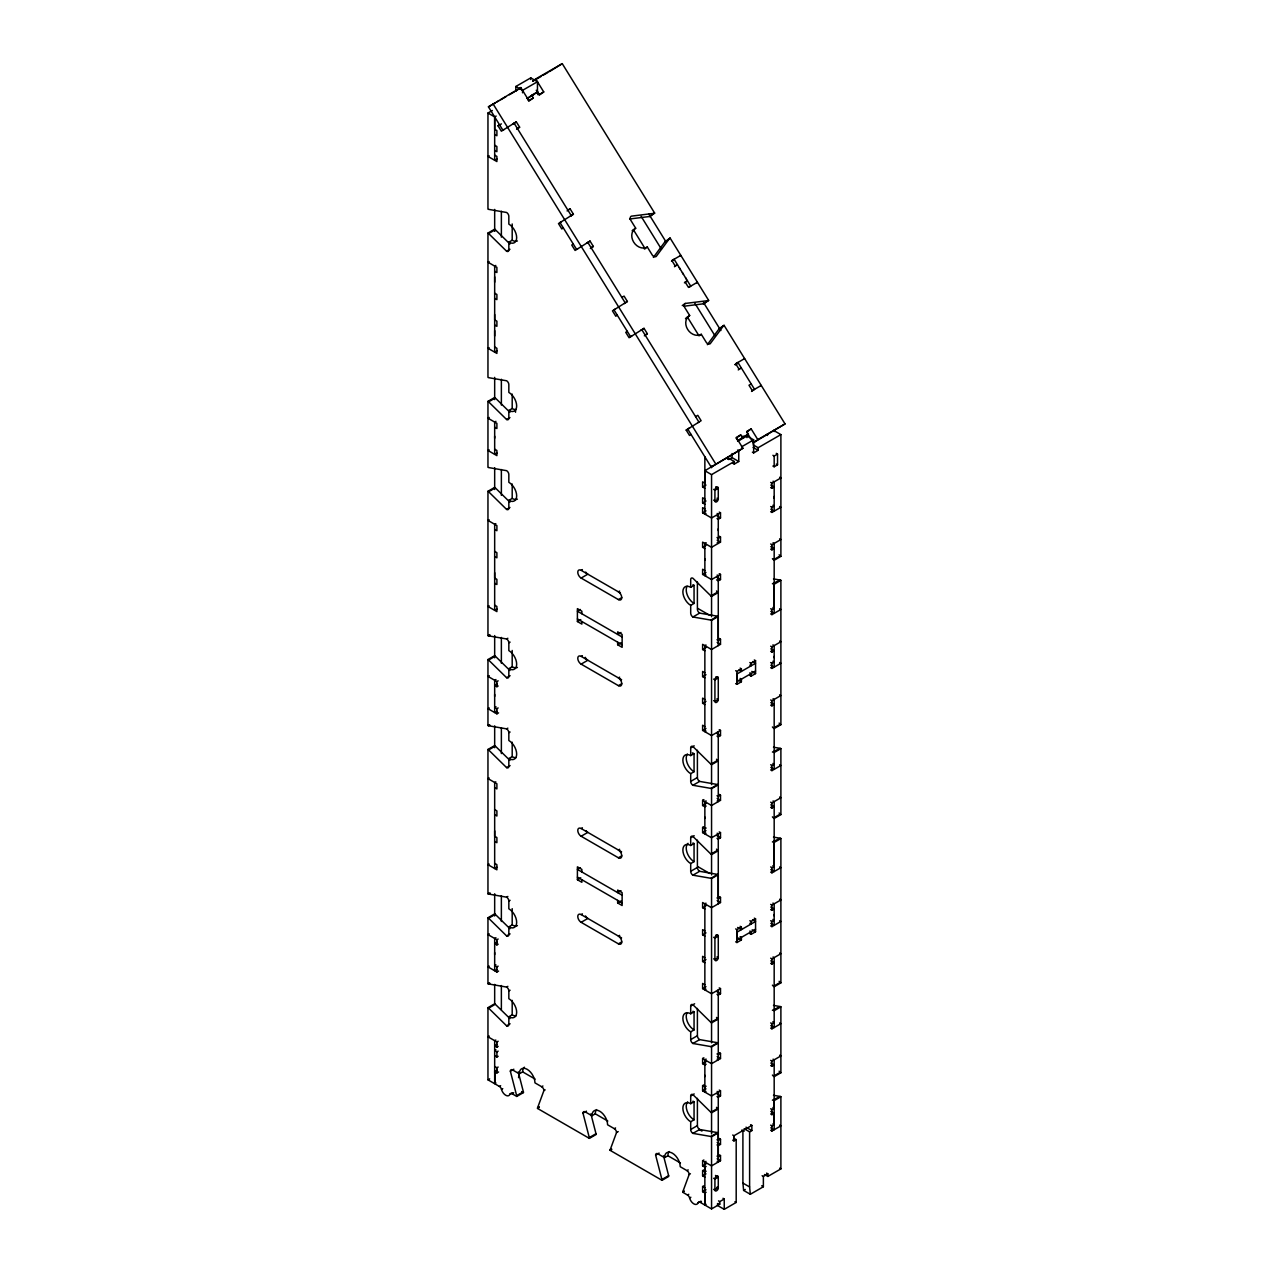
<?xml version="1.0" encoding="UTF-8"?>
<svg xmlns="http://www.w3.org/2000/svg" width="1273" height="1273" viewBox="0 0 1273 1273"><rect width="100%" height="100%" fill="white"/><g stroke="black" fill="none" stroke-linecap="round" stroke-linejoin="round"><path stroke-width="1.5" d="M497.186 1070.195L494.672 1071.643L495.245 1083.371M494.672 830.871L494.672 836.266L496.9 837.554L496.9 842.71L494.672 841.421M496.9 867.247L494.672 868.536L494.672 809.357M494.672 696.395L494.672 694.39M494.672 572.675L494.672 578.069L496.9 579.358L496.9 584.514L494.672 583.225M496.9 609.051L494.672 610.34L494.672 551.161M494.672 438.198L494.672 436.193M494.672 346.765L494.672 352.144L496.9 350.855M494.672 336.008L494.672 330.63M494.672 314.479L494.672 319.857L496.9 321.162L496.9 326.318L494.672 325.029M489.087 347.624L487.957 348.261L496.9 353.433L496.9 348.261L494.672 346.972L494.672 292.965M494.672 282.208L494.672 276.83M494.672 231.288L494.672 209.409M494.672 954.591L494.672 952.586M501.371 237.144L501.371 211.286M706.117 1204.322L704.86 1205.054L704.86 1192.992L706.117 1192.276M704.876 1177.095L702.616 1175.791L702.616 1170.619L704.86 1171.908L704.86 1167.182L706.117 1166.45M704.86 1075.255L704.86 1076.64M704.86 817.059L704.86 818.444M704.86 558.863L704.86 560.247M704.86 456.8L704.86 483.119L702.616 481.831L702.616 487.002L704.86 488.291M690.427 1173.754L689.17 1174.47L682.869 1191.608A3.167 1.83 60 0 0 682.774 1192.292L687.5 1195.029A3.167 1.83 60 0 1 689.6 1197.957A6.317 3.644 60 0 0 693.817 1203.844A6.317 3.644 60 0 0 698.034 1202.826A3.167 1.83 60 0 1 700.134 1202.317L711.559 1208.92L711.559 1136.757L718.274 1132.875L718.274 1162.01L717.16 1161.374M718.274 903.814L718.274 874.678L711.559 878.561L711.559 1042.826M718.274 645.618L718.274 616.482L711.559 620.365L711.559 784.629M711.559 467.732L711.559 466.093M767.46 435.461L767.46 433.807M764.484 1174.502L767.842 1176.427L780.89 1168.9L780.89 1096.737L774.175 1100.604L774.175 1129.74L770.817 1127.798M774.175 915.924L774.175 914.571M772.409 985.159L773.538 986.257A3.167 1.83 60 0 0 774.175 986.734L780.89 982.867L780.89 838.541L774.175 842.408L774.175 871.544L770.817 869.602M774.175 657.727L774.175 656.375M772.409 726.963L773.538 728.061A3.167 1.83 60 0 0 774.175 728.538L780.89 724.671L780.89 580.345L774.175 584.212L774.175 613.347L770.817 611.406M774.175 498.316L774.175 496.486M774.175 431.579L774.175 429.94M774.175 430.72L780.89 434.602L780.89 556.381L774.175 560.247A3.167 1.83 60 0 1 773.538 559.77L772.409 558.672M590.879 1113.875L596.003 1133.718A3.167 1.83 60 0 1 596.098 1134.514L589.383 1138.38L537.508 1108.433A3.167 1.83 60 0 1 537.604 1107.749L543.905 1090.595L545.162 1089.879M663.519 1155.804L668.627 1175.647A3.167 1.83 60 0 1 668.723 1176.443L662.024 1180.31L610.149 1150.362A3.167 1.83 60 0 1 610.228 1149.678L616.53 1132.54L618.217 1131.57M653.383 257.401L665.031 241.679A3.167 2.578 54.8 0 1 665.604 241.202M707.358 344.681L719.006 328.975A3.167 2.578 54.8 0 1 719.579 328.498L724.066 325.331L785.043 423.909L752.836 443.036M724.066 325.331A3.167 2.578 54.8 0 0 723.494 325.808L710.191 343.758A3.167 2.578 54.8 0 1 706.292 342.373L701.296 334.306A11.075 9.022 54.8 0 1 687.659 329.421A11.075 9.022 54.8 0 1 689.664 315.497L684.683 307.43A3.167 2.578 54.8 0 1 685.256 303.451L707.931 300.635A3.167 2.578 54.8 0 0 708.647 300.38L670.091 238.035L665.031 241.679M503.981 129.512L502.867 130.148L488.434 106.837L520.816 87.566L528.836 100.551L533.323 97.973L531.653 95.284L537.62 91.847L539.275 94.536L543.746 91.942L535.71 78.958L562.252 63.65L654.656 213.1L650.169 216.251A3.167 2.578 54.8 0 1 649.469 216.521L629.626 218.988M516.329 90.733L520.816 87.566M532.719 81.074L535.71 78.958M562.252 63.65L549.475 71.606M527.261 98.626L531.653 95.284M533.132 95.014L537.62 91.847M533.323 97.973L528.82 101.14L527.69 99.294M543.746 91.942L539.259 95.109L536.251 90.24M516.631 129.305L519.623 127.205L516.297 121.826L501.371 131.214L498.045 125.836L499.541 124.786M513.21 123.704L514.053 123.115L571.179 215.471L570.431 216.012M513.305 123.942L516.297 121.826M567.09 210.92L570.081 208.82L573.407 214.182L570.415 216.299M563.303 227.883L561.807 228.949L558.481 223.571L573.407 214.182M573.264 244.018L571.768 245.068L575.094 250.447L590.02 241.058L593.345 246.437L590.354 248.537M587.044 242.872L587.792 242.347L625.154 302.767L624.406 303.292M587.028 243.175L590.02 241.058M649.469 216.521L653.956 213.355A3.167 2.578 54.8 0 0 654.656 213.1M632.124 230.779A11.075 9.022 54.8 0 1 633.445 229.792L635.688 228.217L630.708 220.149A3.167 2.578 54.8 0 1 631.281 216.171L653.956 213.355M644.345 248.967A11.075 9.022 54.8 0 0 645.077 248.601L647.321 247.026L652.301 255.077A3.167 2.578 54.8 0 0 656.2 256.478L669.518 238.512A3.167 2.578 54.8 0 1 670.091 238.035M671.492 261.092L674.101 259.246L690.714 286.123L689.218 287.173M680.068 255.905L680.816 255.38L671.873 260.535L675.183 265.914L677.427 264.625L674.435 266.741M624.391 303.579L627.382 301.478L624.072 296.1L621.829 297.389M617.278 315.179L615.782 316.229L612.456 310.851L627.382 301.478M684.413 282.861L687.404 280.744L685.16 282.033L688.486 287.412L697.429 282.24L696.681 282.781M627.255 331.298L625.759 332.348L629.085 337.727L644.011 328.339L647.336 333.717L644.345 335.833M641.019 330.168L641.767 329.627L698.893 422L698.05 422.588M641.019 330.455L644.011 328.339M682.264 305.568L685.256 303.451M683.601 306.268L703.444 303.801L707.931 300.635M708.647 300.38L704.16 303.547A3.167 2.578 54.8 0 1 703.444 303.801M685.495 318.68A11.075 9.022 54.8 0 1 687.42 317.072L689.664 315.497M699.752 335.388L701.296 334.306M719.006 328.975L723.494 325.808M735.301 364.301L737.926 362.455L754.539 389.331L751.547 391.432M743.878 359.113L744.625 358.588L735.683 363.744L739.008 369.122L741.252 367.833L738.26 369.934M691.016 434.411L689.52 435.461L686.195 430.083L701.121 420.711L697.795 415.332L695.567 416.621M760.506 385.974L761.254 385.448L752.311 390.62L748.985 385.242L751.213 383.953M736.24 438.071L740.727 434.905L742.382 437.594L737.894 440.76L736.446 438.405M752.486 441.46L753.314 442.797L757.801 439.631L751.165 428.89L746.678 432.056L751.659 440.108M737.894 440.76L748.349 434.157L746.694 431.467L751.165 428.89M740.727 434.905L736.255 437.498L742.907 448.239L711.225 467.096L687.691 429.033L688.804 428.396M717.017 518.541L718.274 519.273L720.502 517.984L720.502 512.812L711.559 517.984L704.86 514.117L704.86 470.739L742.907 448.239M515.851 91.37L515.851 86.484L530.761 77.876L537.461 81.743L537.461 93.152M488.434 106.837L495.404 102.811M497.154 101.808L498.889 100.79M500.639 99.787L505.874 96.764M509.359 94.759L514.578 91.736M532.894 81.17L534.549 80.215M536.204 79.26L541.184 76.38M542.839 75.425L547.804 72.561M520.466 89.142L522.551 90.351L537.461 81.743M509.932 244.018L495.308 229.681A3.167 1.83 60 0 0 494.672 229.204L487.957 233.07A3.167 1.83 60 0 1 488.609 233.548L506.59 251.211A3.167 1.83 60 0 0 508.834 249.922L508.834 242.172A11.075 6.397 60 0 0 516.663 237.653A11.075 6.397 60 0 0 508.834 224.096L508.834 216.346A3.167 1.83 60 0 0 506.59 212.48L488.609 209.361A3.167 1.83 60 0 1 487.957 209.106L487.957 113.042L492.349 110.496M496.136 116.066L494.672 116.909L487.957 113.042M527.165 98.451L532.75 95.22M537.747 94.632L538.861 93.979M498.045 125.836L501.403 123.895M517.379 128.493L519.623 127.205M489.087 155.767L487.957 156.404L496.9 161.576L496.9 156.404L494.672 155.115M496.9 158.982L494.672 160.287L494.672 116.909L494.672 129.289L496.9 130.594L496.9 135.75L494.672 134.461M488.609 233.548L495.308 229.681M508.834 242.172L512.192 240.231A11.075 6.397 60 0 0 517.411 240.947M567.853 210.109L570.081 208.82M506.59 251.211L509.948 249.269M489.087 261.554L487.957 262.206L496.9 267.362L496.9 272.533L494.672 271.244M561.091 221.868L559.977 222.52L576.589 249.381L577.719 248.744M495.786 265.436L494.672 266.073L494.672 293.188L496.9 294.477L496.9 299.632L494.672 298.343M591.118 247.726L593.345 246.437M615.082 309.164L613.952 309.8L630.581 336.677L631.694 336.024M509.932 502.214L495.308 487.877A3.167 1.83 60 0 0 494.672 487.4L487.957 491.267A3.167 1.83 60 0 1 488.609 491.744L506.59 509.407A3.167 1.83 60 0 0 508.834 508.118L508.834 500.369A11.075 6.397 60 0 0 516.663 495.849A11.075 6.397 60 0 0 508.834 482.292L508.834 474.543A3.167 1.83 60 0 0 506.59 470.676L488.609 467.557A3.167 1.83 60 0 1 487.957 467.302L487.957 401.361L494.672 397.494A3.167 1.83 60 0 1 495.308 397.972L509.932 412.325M487.957 401.361A3.167 1.83 60 0 1 488.609 401.838L495.308 397.972M489.214 417.464L487.957 418.196L496.9 423.352L496.9 428.524L494.672 427.235M488.609 401.838L506.59 419.501A3.167 1.83 60 0 0 508.834 418.212L508.834 410.463L512.192 408.538A11.075 6.397 60 0 0 516.011 409.588M645.093 335.006L647.336 333.717M495.929 421.347L494.672 422.063L494.672 454.35L496.9 453.045M506.59 419.501L509.948 417.576M489.087 449.83L487.957 450.467L496.9 455.639L496.9 450.467L494.672 449.178M488.609 491.744L495.308 487.877M735.11 364.651L737.624 363.203M735.301 364.746L737.815 363.282M508.834 500.369L512.192 498.427A11.075 6.397 60 0 0 517.411 499.143M506.59 509.407L509.948 507.466M489.087 519.75L487.957 520.402L496.9 525.558L496.9 530.73L494.672 529.441M495.786 523.633L494.672 524.269L494.672 551.384L496.9 552.673L496.9 557.829L494.672 556.54M686.195 430.083L689.552 428.158M742.382 437.594L748.349 434.157M737.624 441.365L746.949 435.987L753.648 439.853L753.648 452.902L752.391 452.17M741.538 446.855L753.648 439.853M757.801 439.631L785.043 423.909M728.681 459.569L732.039 457.628L738.754 461.51L738.754 450.101M704.86 470.739L711.559 474.622L734.282 461.51L734.282 464.088L732.596 463.117M753.091 444.834L758.135 447.73L780.89 434.602M734.282 464.088L738.754 461.51M753.648 452.902L758.135 450.308L758.135 447.73M489.087 605.821L487.957 606.457L496.9 611.629L496.9 606.457L494.672 605.168M702.616 487.002L705.974 485.061M714.917 490.232L718.274 488.291L715.76 486.843M772.918 455.288L774.175 456.02L777.532 454.079L777.532 464.836L774.175 466.777L772.918 466.045M619.649 591.102L618.392 591.834A4.742 2.737 60 0 1 621.749 597.642L618.392 599.583L581.125 578.053A4.742 2.737 60 0 1 577.783 572.245A4.742 2.737 60 0 1 581.125 570.32L582.382 569.588M704.86 499.048L702.616 497.759L702.616 502.915L705.974 500.989M581.125 578.053L587.84 574.187A4.742 2.737 60 0 1 585.723 572.102M718.274 499.048L714.917 500.989L714.917 490.105A2.371 1.368 -60 0 1 716.604 487.209A2.371 1.368 -60 0 1 718.274 488.18L718.274 499.048L717.017 498.204M487.957 491.267L487.957 635.593L489.644 634.622M487.957 635.593A3.167 1.83 60 0 0 488.609 635.864L489.866 635.132M704.86 508.945L702.616 507.656L702.616 512.812L705.974 510.887M705.974 513.465L704.86 514.117L702.616 512.812M780.46 478.202L779.633 477.232M770.674 482.403L771.931 483.119L780.89 477.964M488.609 635.864L506.59 638.966L507.847 638.25M770.674 487.559L771.931 488.291L774.175 487.002L770.817 485.061M509.932 670.521L495.308 656.168A3.167 1.83 60 0 0 494.672 655.69L487.957 659.557A3.167 1.83 60 0 1 488.609 660.035L506.59 677.697A3.167 1.83 60 0 0 508.834 676.409L508.834 668.659A11.075 6.397 60 0 0 516.663 664.14A11.075 6.397 60 0 0 508.834 650.598L508.834 642.849L510.091 642.117M488.609 660.035L495.308 656.168M580.393 609.481L577.401 611.199L622.131 637.009M706.117 542.696L704.86 543.412L704.86 575.698L705.974 575.046M719.245 536.235L720.502 536.967L720.502 542.123L711.559 547.295L702.616 542.123L702.616 547.295L705.974 545.353M720.502 536.967L718.274 538.256L717.017 537.524M770.674 506.543L771.931 507.275L774.175 505.986L772.918 505.254M581.872 613.777L581.872 611.199L577.401 608.621L577.401 621.526L580.759 619.585M489.214 675.661L487.957 676.393L496.9 681.548L498.157 680.832M770.674 511.714L771.931 512.43L780.89 507.275L779.633 506.543M508.834 668.659L512.192 666.734A11.075 6.397 60 0 0 517.411 667.434M495.086 680.021L495.929 679.543M506.59 677.697L510.091 675.692M497.186 683.983L494.672 685.431L496.9 686.72L498.157 685.988M704.86 570.527L702.616 569.238L702.616 574.409L705.974 572.468M690.698 605.359A11.075 6.397 60 0 1 682.869 591.818A11.075 6.397 60 0 1 690.698 587.299L694.056 585.357L694.056 603.434L690.698 605.359L690.698 613.109A3.167 1.83 60 0 0 692.926 616.991L710.923 620.094A3.167 1.83 60 0 1 711.559 620.365M489.214 707.947L487.957 708.663L496.9 713.835L498.586 712.864M716.604 579.883L718.274 580.854L720.502 579.565L720.502 574.409L711.559 579.565L702.616 574.409M770.674 543.985L771.931 544.717L780.89 539.545L779.633 538.813M621.001 632.49L617.66 634.431L617.66 631.854L622.131 634.431L622.131 647.336L617.66 644.759L617.66 642.181M619.649 677.172L618.392 677.904A4.742 2.737 60 0 1 621.749 683.712L618.392 685.638L581.125 664.124A4.742 2.737 60 0 1 577.783 658.316A4.742 2.737 60 0 1 581.125 656.375L582.382 655.659M495.929 706.642L494.672 707.374L496.9 708.663L498.157 707.947M770.674 549.14L771.931 549.872L774.175 548.583L770.817 546.642M496.9 711.241L494.672 712.546L494.672 680.259M581.125 664.124L587.84 660.257A4.742 2.737 60 0 1 585.23 657.314M617.66 644.759L621.001 642.817M710.923 595.923L717.638 592.04A3.167 1.83 60 0 0 718.274 592.518L711.559 596.401A3.167 1.83 60 0 1 710.923 595.923L692.926 578.26A3.167 1.83 60 0 0 690.698 579.549L690.698 587.299M773.538 559.77L780.238 555.903A3.167 1.83 60 0 0 780.89 556.381M487.957 659.557L487.957 725.499L489.214 724.767M487.957 725.499A3.167 1.83 60 0 0 488.609 725.753L489.866 725.021M692.926 616.991L699.641 613.109L717.638 616.227A3.167 1.83 60 0 1 718.274 616.482M488.609 725.753L506.59 728.872L507.847 728.14M509.932 760.411L495.308 746.073A3.167 1.83 60 0 0 494.672 745.596L487.957 749.463A3.167 1.83 60 0 1 488.609 749.94L506.59 767.603A3.167 1.83 60 0 0 508.834 766.314L508.834 758.565A11.075 6.397 60 0 0 516.663 754.046A11.075 6.397 60 0 0 508.834 740.488L508.834 732.739L510.091 732.023M710.923 620.094L717.638 616.227M772.409 583.766L780.238 580.074A3.167 1.83 60 0 1 780.89 580.345M488.609 749.94L495.308 746.073M508.834 758.565L512.192 756.623A11.075 6.397 60 0 0 516.011 757.69M705.974 644.981L704.86 645.618L704.86 731.689L705.974 731.036M719.245 638.441L720.502 639.173L720.502 644.329L711.559 649.501L702.616 644.329L702.616 649.501L705.974 647.559M717.017 639.73L718.274 640.462L720.502 639.173M770.674 608.749L771.931 609.481L774.175 608.176L774.175 543.412L773.061 542.775M506.59 767.603L510.091 765.582M489.087 777.946L487.957 778.599L496.9 783.754L496.9 788.926L494.672 787.637M770.674 613.904L771.931 614.636L780.89 609.481L779.633 608.749M495.786 781.829L494.672 782.465L494.672 809.58L496.9 810.869L496.9 816.025L494.672 814.736M704.86 672.733L702.616 671.444L702.616 676.6L705.974 674.674M770.674 646.191L771.931 646.907L780.89 641.751L779.633 641.019M735.667 670.712L736.924 671.428L741.395 668.85L741.395 671.428L738.881 669.98M749.829 662.533L751.086 663.249L755.557 660.671L755.557 673.576L751.086 676.17L749.829 675.438M770.674 651.346L771.931 652.078L774.175 650.789L770.817 648.848M755.541 671.014L736.908 681.771L736.908 674.022L755.541 663.265L752.566 661.546M704.86 699.418L702.616 698.113L702.616 703.285L705.974 701.343M770.674 662.533L771.931 663.265L774.175 661.976L772.918 661.244M735.667 683.617L736.924 684.349L741.395 681.755L741.395 679.177L740.138 678.445M770.674 667.704L771.931 668.436L780.89 663.265L779.633 662.533M704.86 726.517L702.616 725.228L702.616 730.4L705.974 728.458M489.087 864.017L487.957 864.653L496.9 869.825L496.9 864.653L494.672 863.365M717.017 736.128L718.274 736.844L720.502 735.555L720.502 730.4L711.559 735.555L702.616 730.4M770.674 699.975L771.931 700.707L780.89 695.535L779.633 694.819M692.926 785.282L699.641 781.415L717.638 784.534A3.167 1.83 60 0 1 718.274 784.789L711.559 788.655A3.167 1.83 60 0 0 710.923 788.401L692.926 785.282A3.167 1.83 60 0 1 690.698 781.415L690.698 773.666A11.075 6.397 60 0 1 682.869 760.108A11.075 6.397 60 0 1 690.698 755.589L690.698 747.84L694.183 745.835M770.674 705.147L771.931 705.863L774.175 704.574L770.817 702.632M690.698 755.589L694.056 753.648L694.056 771.724L690.698 773.666M619.649 849.298L618.392 850.03A4.742 2.737 60 0 1 621.749 855.838L618.392 857.779L581.125 836.25A4.742 2.737 60 0 1 577.783 830.442A4.742 2.737 60 0 1 581.125 828.516L582.382 827.784M581.125 836.25L587.84 832.383A4.742 2.737 60 0 1 586.01 830.696M710.923 764.214L717.638 760.347A3.167 1.83 60 0 0 718.274 760.824L711.559 764.691A3.167 1.83 60 0 1 710.923 764.214L692.926 746.551A3.167 1.83 60 0 0 690.698 747.84M773.538 728.061L780.238 724.194A3.167 1.83 60 0 0 780.89 724.671M487.957 749.463L487.957 893.789L489.214 893.073M487.957 893.789A3.167 1.83 60 0 0 488.609 894.06L490.28 893.089M690.698 781.415L697.397 777.532L697.397 750.258M488.609 894.06L506.59 897.163L507.847 896.447M509.932 928.717L495.308 914.364A3.167 1.83 60 0 0 494.672 913.887L487.957 917.753A3.167 1.83 60 0 1 488.609 918.231L506.59 935.894A3.167 1.83 60 0 0 508.834 934.605L508.834 926.855A11.075 6.397 60 0 0 516.663 922.336A11.075 6.397 60 0 0 508.834 908.795L508.834 901.045L510.091 900.313M710.923 788.401L717.638 784.534M772.409 752.057L780.238 748.381A3.167 1.83 60 0 1 780.89 748.635L780.89 814.577L774.175 818.444A3.167 1.83 60 0 1 773.538 817.966L772.409 816.868M780.89 748.635L774.175 752.518A3.167 1.83 60 0 0 773.538 752.248M488.609 918.231L495.308 914.364M580.393 867.677L577.401 869.395L622.131 895.205M706.117 806.048L704.86 806.78L702.616 805.491L702.616 800.319L703.874 799.603M706.117 800.892L704.86 801.608L704.86 833.895L705.974 833.242M702.616 805.491L705.974 803.549M702.616 800.319L711.559 805.491L720.502 800.319L720.502 795.164L718.274 796.452L717.017 795.72M770.674 764.739L771.931 765.471L774.175 764.182L772.918 763.45M581.872 871.973L581.872 869.395L577.401 866.818L577.401 879.723L580.759 877.781M489.214 933.857L487.957 934.589L496.9 939.745L498.157 939.028M770.674 769.91L771.931 770.626L780.89 765.471L779.633 764.739M508.834 926.855L512.192 924.93A11.075 6.397 60 0 0 517.411 925.63M495.086 938.217L495.929 937.74M506.59 935.894L510.091 933.889M497.186 942.179L494.672 943.627L496.9 944.916L498.157 944.184M717.017 838.334L718.274 839.05L720.502 837.761L720.502 832.606L711.559 837.761L702.616 832.606L702.616 827.434L703.874 826.702M706.117 828.007L704.86 828.723L702.616 827.434M711.559 878.561A3.167 1.83 60 0 0 710.923 878.29L692.926 875.188A3.167 1.83 60 0 1 690.698 871.305L690.698 863.555A11.075 6.397 60 0 1 682.869 850.014A11.075 6.397 60 0 1 690.698 845.495L690.698 837.745L694.183 835.725M702.616 832.606L705.974 830.664M690.698 845.495L694.056 843.553L694.056 861.63L690.698 863.555M489.214 966.143L487.957 966.859L496.9 972.031L498.586 971.06M770.674 802.181L771.931 802.913L780.89 797.741L779.633 797.009M621.001 890.686L617.66 892.628L617.66 890.05L622.131 892.628L622.131 905.533L617.66 902.955L617.66 900.377M619.649 935.369L618.392 936.101A4.742 2.737 60 0 1 621.749 941.909L618.392 943.834L581.125 922.32A4.742 2.737 60 0 1 577.783 916.512A4.742 2.737 60 0 1 581.125 914.571L582.382 913.855M495.929 964.839L494.672 965.57L496.9 966.859L498.157 966.143M770.674 807.337L771.931 808.069L774.175 806.78L770.817 804.838M496.9 969.437L494.672 970.742L494.672 938.456M581.125 922.32L587.84 918.454A4.742 2.737 60 0 1 585.469 915.939M617.66 902.955L621.001 901.013M710.923 854.119L717.638 850.237A3.167 1.83 60 0 0 718.274 850.714L711.559 854.597A3.167 1.83 60 0 1 710.923 854.119L692.926 836.456A3.167 1.83 60 0 0 690.698 837.745M773.538 817.966L780.238 814.099A3.167 1.83 60 0 0 780.89 814.577M487.957 917.753L487.957 983.695L489.214 982.963M487.957 983.695A3.167 1.83 60 0 0 488.609 983.949L489.866 983.217M690.698 871.305L697.397 867.438L697.397 840.164M692.926 875.188L699.641 871.305L717.638 874.424A3.167 1.83 60 0 1 718.274 874.678M488.609 983.949L506.59 987.068L507.847 986.336M509.932 1018.607L495.308 1004.27A3.167 1.83 60 0 0 494.672 1003.792L487.957 1007.659A3.167 1.83 60 0 1 488.609 1008.136L506.59 1025.799A3.167 1.83 60 0 0 508.834 1024.51L508.834 1016.761A11.075 6.397 60 0 0 516.663 1012.242A11.075 6.397 60 0 0 508.834 998.684L508.834 990.935L510.091 990.219M710.923 878.29L717.638 874.424M772.409 841.962L780.238 838.27A3.167 1.83 60 0 1 780.89 838.541M488.609 1008.136L495.308 1004.27M508.834 1016.761L512.192 1014.82A11.075 6.397 60 0 0 516.011 1015.886M705.974 903.178L704.86 903.814L704.86 989.885L705.974 989.232M719.245 896.638L720.502 897.37L720.502 902.525L711.559 907.697L702.616 902.525L702.616 907.697L705.974 905.755M717.017 897.926L718.274 898.658L720.502 897.37M770.674 866.945L771.931 867.677L774.175 866.372L774.175 801.608L773.061 800.972M506.59 1025.799L510.091 1023.778M489.214 1036.063L487.957 1036.795L496.9 1041.95L498.157 1041.234M770.674 872.1L771.931 872.832L780.89 867.677L779.633 866.945M495.786 1040.025L494.672 1040.662L494.672 1083.689L495.929 1082.973M497.186 1044.369L494.672 1045.833L496.9 1047.122L498.157 1046.39M495.929 1049.827L494.672 1050.559L496.9 1051.848L498.157 1051.132M704.86 930.929L702.616 929.64L702.616 934.796L705.974 932.87M494.656 1055.715L496.9 1057.02L498.157 1056.288M770.674 904.387L771.931 905.103L780.89 899.947L779.633 899.215M494.656 1066.472L496.9 1067.776L498.157 1067.045M735.667 928.908L736.924 929.624L741.395 927.046L741.395 929.624L737.624 927.444M749.829 920.729L751.086 921.445L755.557 918.867L755.557 931.772L751.086 934.366L749.829 933.634M770.674 909.543L771.931 910.275L774.175 908.986L770.817 907.044M494.672 1071.643L496.9 1072.932L498.586 1071.977M487.957 1007.659L487.957 1079.822L489.644 1078.852M755.541 929.21L736.908 939.967L736.908 932.218L755.541 921.461L752.566 919.743M518.254 1071.946L523.362 1091.773A3.151 1.814 60 0 1 523.458 1092.568L516.758 1096.451A3.151 1.814 60 0 0 516.663 1095.655L510.362 1071.245L513.846 1069.225M704.86 957.614L702.616 956.325L702.616 961.481L705.974 959.54M770.674 920.729L771.931 921.461L774.175 920.172L772.918 919.44M735.667 941.813L736.924 942.545L741.395 939.951L741.395 937.374L740.138 936.642M770.674 925.901L771.931 926.633L780.89 921.461L779.633 920.729M510.362 1071.245A3.167 1.83 60 0 1 512.589 1069.941L519.304 1073.823L522.662 1071.882A11.075 6.397 60 0 1 524.412 1067.204M487.957 1079.822L499.382 1086.426L500.639 1085.694M518.557 1077.658L519.304 1072.375M499.382 1086.426A3.167 1.83 60 0 1 501.498 1089.354L502.755 1088.638M501.498 1089.354A6.317 3.644 60 0 0 505.715 1095.241A6.317 3.644 60 0 0 509.932 1094.223L512.446 1092.775M509.932 1094.223A3.167 1.83 60 0 1 512.032 1093.714L513.719 1092.759M516.663 1095.655L523.362 1091.773M704.86 984.713L702.616 983.424L702.616 988.596L705.974 986.655M519.304 1073.823A11.075 6.397 60 0 1 527.133 1069.304A11.075 6.397 60 0 1 534.962 1082.862L541.661 1086.728L542.919 1085.996M717.017 994.324L718.274 995.04L720.502 993.752L720.502 988.596L711.559 993.752L702.616 988.596M770.674 958.171L771.931 958.903L780.89 953.732L779.633 953.016M692.926 1043.478L699.641 1039.611L717.638 1042.73A3.167 1.83 60 0 1 718.274 1042.985L711.559 1046.852A3.167 1.83 60 0 0 710.923 1046.597L692.926 1043.478A3.167 1.83 60 0 1 690.698 1039.611L690.698 1031.862A11.075 6.397 60 0 1 682.869 1018.305A11.075 6.397 60 0 1 690.698 1013.785L690.698 1006.036L694.612 1003.776M770.674 963.343L771.931 964.059L774.175 962.77L770.817 960.829M690.698 1013.785L694.056 1011.844L694.056 1029.921L690.698 1031.862M537.604 1107.749L539.275 1106.778M537.508 1108.433L539.179 1107.462M710.923 1022.41L717.638 1018.543A3.167 1.83 60 0 0 718.274 1019.021L711.559 1022.887A3.167 1.83 60 0 1 710.923 1022.41L692.926 1004.747A3.167 1.83 60 0 0 690.698 1006.036M773.538 986.257L780.238 982.39A3.167 1.83 60 0 0 780.89 982.867M690.698 1039.611L697.397 1035.729L697.397 1008.455M589.383 1138.38A3.167 1.83 60 0 0 589.288 1137.585L582.986 1113.175L586.487 1111.154M710.923 1046.597L717.638 1042.73M772.409 1010.253L780.238 1006.577A3.167 1.83 60 0 1 780.89 1006.832L780.89 1072.773L774.175 1076.64A3.167 1.83 60 0 1 773.538 1076.162L772.409 1075.064M582.986 1113.175A3.167 1.83 60 0 1 585.23 1111.886L591.945 1115.753L595.287 1113.811A11.075 6.397 60 0 1 596.576 1109.61M780.89 1006.832L774.175 1010.714A3.167 1.83 60 0 0 773.538 1010.444M706.117 1064.244L704.86 1064.976L702.616 1063.687L702.616 1058.515L703.874 1057.799M706.117 1059.088L704.86 1059.804L704.86 1092.091L705.974 1091.438M702.616 1063.687L705.974 1061.746M702.616 1058.515L711.559 1063.687L720.502 1058.515L720.502 1053.36L718.274 1054.649L717.017 1053.917M770.674 1022.935L771.931 1023.667L774.175 1022.378L772.918 1021.646M770.674 1028.107L771.931 1028.823L780.89 1023.667L779.633 1022.935M589.288 1137.585L596.003 1133.718M591.945 1115.753A11.075 6.397 60 0 1 599.758 1111.234A11.075 6.397 60 0 1 607.587 1124.791L614.302 1128.658L615.559 1127.942M717.017 1096.53L718.274 1097.246L720.502 1095.958L720.502 1090.802L711.559 1095.958L702.616 1090.802L702.616 1085.63L703.874 1084.898M706.117 1086.203L704.86 1086.919L702.616 1085.63M711.559 1136.757A3.167 1.83 60 0 0 710.923 1136.487L692.926 1133.384A3.167 1.83 60 0 1 690.698 1129.501L690.698 1121.752A11.075 6.397 60 0 1 682.869 1108.21A11.075 6.397 60 0 1 690.698 1103.691L690.698 1095.942L694.183 1093.921M702.616 1090.802L705.974 1088.861M610.228 1149.678L611.501 1148.946M610.149 1150.362L611.82 1149.392M690.698 1103.691L694.056 1101.75L694.056 1119.826L690.698 1121.752M770.674 1060.377L771.931 1061.109L780.89 1055.938L779.633 1055.206M770.674 1065.533L771.931 1066.265L774.175 1064.976L770.817 1063.035M710.923 1112.316L717.638 1108.433A3.167 1.83 60 0 0 718.274 1108.91L711.559 1112.793A3.167 1.83 60 0 1 710.923 1112.316L692.926 1094.653A3.167 1.83 60 0 0 690.698 1095.942M773.538 1076.162L780.238 1072.296A3.167 1.83 60 0 0 780.89 1072.773M690.698 1129.501L697.397 1125.634L697.397 1098.36M692.926 1133.384L699.641 1129.501L717.638 1132.62A3.167 1.83 60 0 1 718.274 1132.875M662.024 1180.31A3.167 1.83 60 0 0 661.928 1179.514L655.627 1155.104L659.128 1153.083M655.627 1155.104A3.167 1.83 60 0 1 657.87 1153.815L664.57 1157.682L667.927 1155.757A11.075 6.397 60 0 1 669.2 1151.54M710.923 1136.487L717.638 1132.62M772.409 1100.158L780.238 1096.467A3.167 1.83 60 0 1 780.89 1096.737M717.017 1139.765L718.274 1140.497L720.502 1139.208L720.502 1144.363L718.274 1145.668L717.017 1144.936M770.674 1108.783L771.931 1109.515L774.175 1108.226L774.175 1059.804L773.061 1059.168M732.707 1135.023L733.964 1135.739L751.85 1125.412L751.85 1130.583L749.606 1131.872L744.164 1128.721M770.674 1113.955L771.931 1114.671L774.175 1113.382L774.175 1124.568L771.931 1125.873L770.674 1125.141M661.928 1179.514L668.627 1175.647M732.707 1140.178L733.964 1140.91L736.192 1139.621L736.192 1202.444L724.242 1209.35L717.526 1205.483L717.526 1203.542M704.86 1167.182L702.616 1165.893L702.616 1160.721L703.874 1159.989M664.57 1157.682A11.075 6.397 60 0 1 672.399 1153.179A11.075 6.397 60 0 1 680.228 1166.72L686.927 1170.603L688.184 1169.871M705.974 1161.374L704.86 1162.01L704.86 1205.054M702.616 1165.893L705.974 1163.952M717.017 1156.123L718.274 1156.855L720.502 1155.566L720.502 1160.721L711.559 1165.893L702.616 1160.721M702.616 1170.619L703.874 1169.887M770.674 1130.297L771.931 1131.029L780.89 1125.873L779.633 1125.141M704.86 1171.908L706.117 1171.192M702.616 1175.791L705.974 1173.849M682.869 1191.608L684.126 1190.891M682.774 1192.292L684.031 1191.576M687.5 1195.029L688.757 1194.297M715.124 1178.893L718.274 1177.079A2.371 1.368 -60 0 0 716.604 1176.109A2.371 1.368 -60 0 0 714.917 1179.005L714.917 1190.096A1.782 1.034 -60 0 0 715.203 1190.844L715.681 1191.019A2.801 1.607 -60 0 0 717.511 1189.953L717.892 1189.412A1.814 1.05 -60 0 0 718.274 1188.155L718.274 1177.079L715.474 1175.456M704.86 1192.992L702.616 1191.703L702.616 1186.547L703.874 1185.815M689.6 1197.957L690.857 1197.241M702.616 1191.703L705.974 1189.778M714.917 1189.778L718.274 1187.836L717.16 1187.184M698.034 1202.826L700.962 1201.139M700.134 1202.317L701.407 1201.601M718.513 1200.885L719.77 1201.601L724.242 1199.023L724.242 1209.35M762.113 1175.711L763.37 1176.427L767.842 1173.849L767.842 1176.427M711.559 1208.92L719.77 1204.178L719.77 1201.601M742.907 1131.442L742.907 1183.078L743.623 1190.414L745.246 1189.475M743.623 1190.414L750.322 1194.281L763.37 1186.754L763.37 1176.427M773.491 578.913L780.238 580.074M773.491 747.203L780.238 748.381M773.491 837.109L780.238 838.27M773.491 1005.399L780.238 1006.577M773.491 1095.305L780.238 1096.467M515.851 86.484L520.036 88.903M494.672 145.217L496.9 146.506L496.9 151.678L494.672 150.389M776.275 453.347L777.532 454.079M753.091 447.412L758.135 450.308M776.275 464.12L777.532 464.836M773.061 481.194L774.175 481.831L774.175 511.141L770.817 509.2M734.282 461.51L727.567 457.628L727.567 459.251M713.66 489.389L714.917 490.105M713.66 500.146L714.917 500.862A2.371 1.368 -60 0 0 716.604 501.833A2.371 1.368 -60 0 0 718.274 498.936M719.245 512.096L720.502 512.812M702.616 502.915L704.86 504.219M717.16 513.465L718.274 514.117L718.274 543.412L717.16 542.775M717.16 516.042L720.502 517.984M717.16 540.198L720.502 542.123M702.616 547.295L704.86 548.583M719.245 573.677L720.502 574.409M717.16 575.046L718.274 575.698L718.274 640.462M772.918 607.46L774.175 608.176M717.16 577.624L720.502 579.565M772.918 644.902L774.175 645.618L774.175 667.132L770.817 665.206M697.715 608.367L709.618 615.241M754.3 659.955L755.557 660.671M717.16 642.388L720.502 644.329M749.829 665.111L751.086 665.843L751.086 663.249M581.125 570.32L620.444 593.011M751.786 671.412L755.557 673.576M749.829 672.86L751.086 673.576L751.086 676.17M740.138 668.118L741.395 668.85M702.616 649.501L704.86 650.789M773.061 698.766L774.175 699.418L774.175 769.338L770.817 767.412M738.881 680.307L741.395 681.755M716.174 676.679L718.274 677.888L718.274 699.418A2.371 1.368 -60 0 1 716.604 702.314A2.371 1.368 -60 0 1 714.917 701.343L713.66 700.627M713.66 679.114L714.917 679.83L718.274 677.888A2.371 1.368 -60 0 0 716.604 676.934A2.371 1.368 -60 0 0 714.917 679.83L714.917 701.343L718.274 699.418L717.017 698.686M702.616 676.6L704.86 677.888M577.401 618.949L622.131 644.759M577.401 621.526L581.872 624.104L581.872 621.526M702.616 703.285L704.86 704.574M719.245 729.668L720.502 730.4M717.16 733.63L720.502 735.555M581.125 656.375L621.606 679.75M719.245 794.432L720.502 795.164M717.16 798.394L720.502 800.319M717.16 800.972L718.274 801.608L718.274 731.689M719.245 831.874L720.502 832.606M717.16 833.242L718.274 833.895L718.274 898.658M772.918 865.656L774.175 866.372M717.16 835.82L720.502 837.761M772.918 903.098L774.175 903.814L774.175 925.328L770.817 923.402M697.715 866.563L709.618 873.437M754.3 918.151L755.557 918.867M717.16 900.584L720.502 902.525M749.829 923.307L751.086 924.039L751.086 921.445M581.125 828.516L621.606 851.876M752.2 929.847L755.557 931.772M749.829 931.056L751.086 931.772L751.086 934.366M740.138 926.314L741.395 927.046M702.616 907.697L704.86 908.986M773.061 956.962L774.175 957.614L774.175 1027.534L770.817 1025.608M737.624 937.771L741.395 939.951M716.174 934.875L718.274 936.085L718.274 957.614A2.371 1.368 -60 0 1 716.604 960.51A2.371 1.368 -60 0 1 714.917 959.54L713.66 958.824M713.66 937.31L714.917 938.026L718.274 936.085A2.371 1.368 -60 0 0 716.604 935.13A2.371 1.368 -60 0 0 714.917 938.026L714.917 959.54L718.274 957.614L717.017 956.882M702.616 934.796L704.86 936.085M577.401 877.145L622.131 902.955M577.401 879.723L581.872 882.3L581.872 879.723M702.616 961.481L704.86 962.77M719.245 987.864L720.502 988.596M717.16 991.826L720.502 993.752M581.125 914.571L621.606 937.946M719.245 1052.628L720.502 1053.36M717.16 1056.59L720.502 1058.515M717.16 1059.168L718.274 1059.804L718.274 989.885M772.918 1107.494L774.175 1108.226M770.817 1111.456L774.175 1113.382M719.245 1090.07L720.502 1090.802M717.16 1091.438L718.274 1092.091L718.274 1140.497M772.918 1123.852L774.175 1124.568M717.16 1094.016L720.502 1095.958M750.593 1124.696L751.85 1125.412M745.978 1127.194L751.85 1130.583M741.857 1130.01L744.084 1131.299M733.678 1138.173L736.192 1139.621M779.633 1168.168L780.89 1168.9M719.245 1138.476L720.502 1139.208M698.686 1129.199L701.932 1131.061M717.16 1142.438L720.502 1144.363M766.585 1173.117L767.842 1173.849M719.245 1154.834L720.502 1155.566M717.16 1158.78L720.502 1160.721M761.684 1185.784L763.37 1186.754M742.907 1183.078L749.606 1186.961L750.322 1194.281M713.66 1178.289L714.917 1179.005M522.662 1071.882L535.185 1079.106M595.287 1113.811L607.81 1121.052M667.927 1155.757L680.45 1162.981M717.017 1187.423L718.274 1188.155M713.66 1189.364L714.917 1190.096M734.935 1201.712L736.192 1202.444M702.616 1186.547L704.876 1187.852M722.984 1198.291L724.242 1199.023M718.513 1203.462L719.77 1204.178M521.691 1091.55L523.458 1092.568M512.032 1093.714L516.758 1096.451M779.124 554.789L780.238 555.903M716.508 590.943L717.638 592.04M779.124 723.096L780.238 724.194M779.124 812.986L780.238 814.099M716.508 759.233L717.638 760.347M716.508 849.139L717.638 850.237M779.124 981.292L780.238 982.39M779.124 1071.182L780.238 1072.296M716.508 1017.429L717.638 1018.543M716.508 1107.335L717.638 1108.433M648.784 214.007L666.272 242.284M703.46 302.417L720.868 330.566M679.289 267.648L680.339 269.319M682.408 272.693L683.458 274.363M685.526 277.721L686.561 279.408M641.115 216.315L661.435 249.174M694.628 302.863L714.901 335.658M633.445 229.792L645.077 248.601M687.42 317.072L699.052 335.897M743.034 435.971L743.862 437.323M737.576 450.053L738.42 451.406M492.922 103.67L715.728 463.929M774.175 456.02L774.175 466.777M771.931 483.119L771.931 488.291M771.931 507.275L771.931 512.43M771.931 544.717L771.931 549.872M771.931 609.481L771.931 614.636M771.931 646.907L771.931 652.078M771.931 663.265L771.931 668.436M771.931 700.707L771.931 705.863M771.931 765.471L771.931 770.626M771.931 802.913L771.931 808.069M771.931 867.677L771.931 872.832M771.931 905.103L771.931 910.275M771.931 921.461L771.931 926.633M771.931 958.903L771.931 964.059M771.931 1023.667L771.931 1028.823M771.931 1061.109L771.931 1066.265M771.931 1109.515L771.931 1114.671M771.931 1125.873L771.931 1131.029M749.606 1131.872L749.606 1186.961M746.949 435.987L746.949 437.61M736.924 671.428L736.924 684.349M736.924 929.624L736.924 942.545M733.964 1135.739L733.964 1140.91M732.039 453.554L732.039 457.628M718.274 528.756L718.274 530.602M718.274 1145.668L718.274 1156.855M711.559 474.622L711.559 616.721M711.559 788.655L711.559 874.917M711.559 1046.852L711.559 1133.925M697.397 581.968L697.397 609.242A3.167 1.83 60 0 0 699.641 613.109M530.761 77.876L530.761 79.499M522.551 90.351L522.551 92.802M515.533 410.145L515.533 412.245M512.192 223.968L512.192 240.231M512.192 394.073L512.192 408.538M512.192 483.979L512.192 498.427M512.192 650.455L512.192 666.734M512.192 742.175L512.192 756.623M512.192 908.651L512.192 924.93M512.192 1000.371L512.192 1014.82M501.371 379.259L501.371 405.085M501.371 469.546L501.371 495.372M501.371 637.455L501.371 663.281M501.371 727.742L501.371 753.568M501.371 895.651L501.371 921.477M501.371 985.541L501.371 1009.871M496.9 681.548L496.9 686.72M496.9 708.663L496.9 713.835M496.9 939.745L496.9 944.916M496.9 966.859L496.9 972.031M496.9 1041.95L496.9 1047.122M496.9 1051.848L496.9 1057.02M496.9 1067.776L496.9 1072.932M494.672 229.204L494.672 231.018M494.672 377.365L494.672 399.595M494.672 467.652L494.672 489.5M494.672 635.561L494.672 657.791M494.672 725.849L494.672 747.697M494.672 893.757L494.672 915.987M494.672 984.379L494.672 1003.299M487.957 233.07L487.957 377.397A3.167 1.83 60 0 0 488.609 377.667L506.59 380.77A3.167 1.83 60 0 1 508.834 384.653L508.834 392.402A11.075 6.397 60 0 1 516.663 405.944A11.075 6.397 60 0 1 508.834 410.463M694.056 603.434A11.075 6.397 60 0 1 687.086 586.248M692.91 584.8A11.075 6.397 60 0 1 694.056 585.357M621.749 855.838A4.742 2.737 60 0 1 618.392 857.779M621.749 941.909A4.742 2.737 60 0 1 618.392 943.834M699.641 781.415A3.167 1.83 60 0 1 697.397 777.532M699.641 871.305A3.167 1.83 60 0 1 697.397 867.438M506.59 728.872A3.167 1.83 60 0 1 508.834 732.739M506.59 638.966A3.167 1.83 60 0 1 508.834 642.849M694.056 861.63A11.075 6.397 60 0 1 686.959 852.337A11.075 6.397 60 0 1 688.041 843.331M692.91 842.997A11.075 6.397 60 0 1 694.056 843.553M694.056 771.724A11.075 6.397 60 0 1 687.229 763.179A11.075 6.397 60 0 1 687.372 754.125M692.353 752.884A11.075 6.397 60 0 1 694.056 753.648M621.749 597.642A4.742 2.737 60 0 1 618.392 599.583M621.749 683.712A4.742 2.737 60 0 1 618.392 685.638M699.641 1039.611A3.167 1.83 60 0 1 697.397 1035.729M699.641 1129.501A3.167 1.83 60 0 1 697.397 1125.634M506.59 987.068A3.167 1.83 60 0 1 508.834 990.935M506.59 897.163A3.167 1.83 60 0 1 508.834 901.045M694.056 1119.826A11.075 6.397 60 0 1 687.086 1110.899A11.075 6.397 60 0 1 687.691 1101.845M692.91 1101.193A11.075 6.397 60 0 1 694.056 1101.75M694.056 1029.921A11.075 6.397 60 0 1 687.086 1012.735M692.91 1011.287A11.075 6.397 60 0 1 694.056 1011.844M686.927 1170.603A3.167 1.83 60 0 1 689.17 1174.47M614.302 1128.658A3.167 1.83 60 0 1 616.53 1132.54M541.661 1086.728A3.167 1.83 60 0 1 543.905 1090.595M647.321 247.026A11.075 9.022 54.8 0 1 633.683 242.141A11.075 9.022 54.8 0 1 635.688 228.217M773.538 583.957A3.167 1.83 60 0 1 774.175 584.212M773.538 1100.349A3.167 1.83 60 0 1 774.175 1100.604M773.538 842.153A3.167 1.83 60 0 1 774.175 842.408"/></g></svg>
